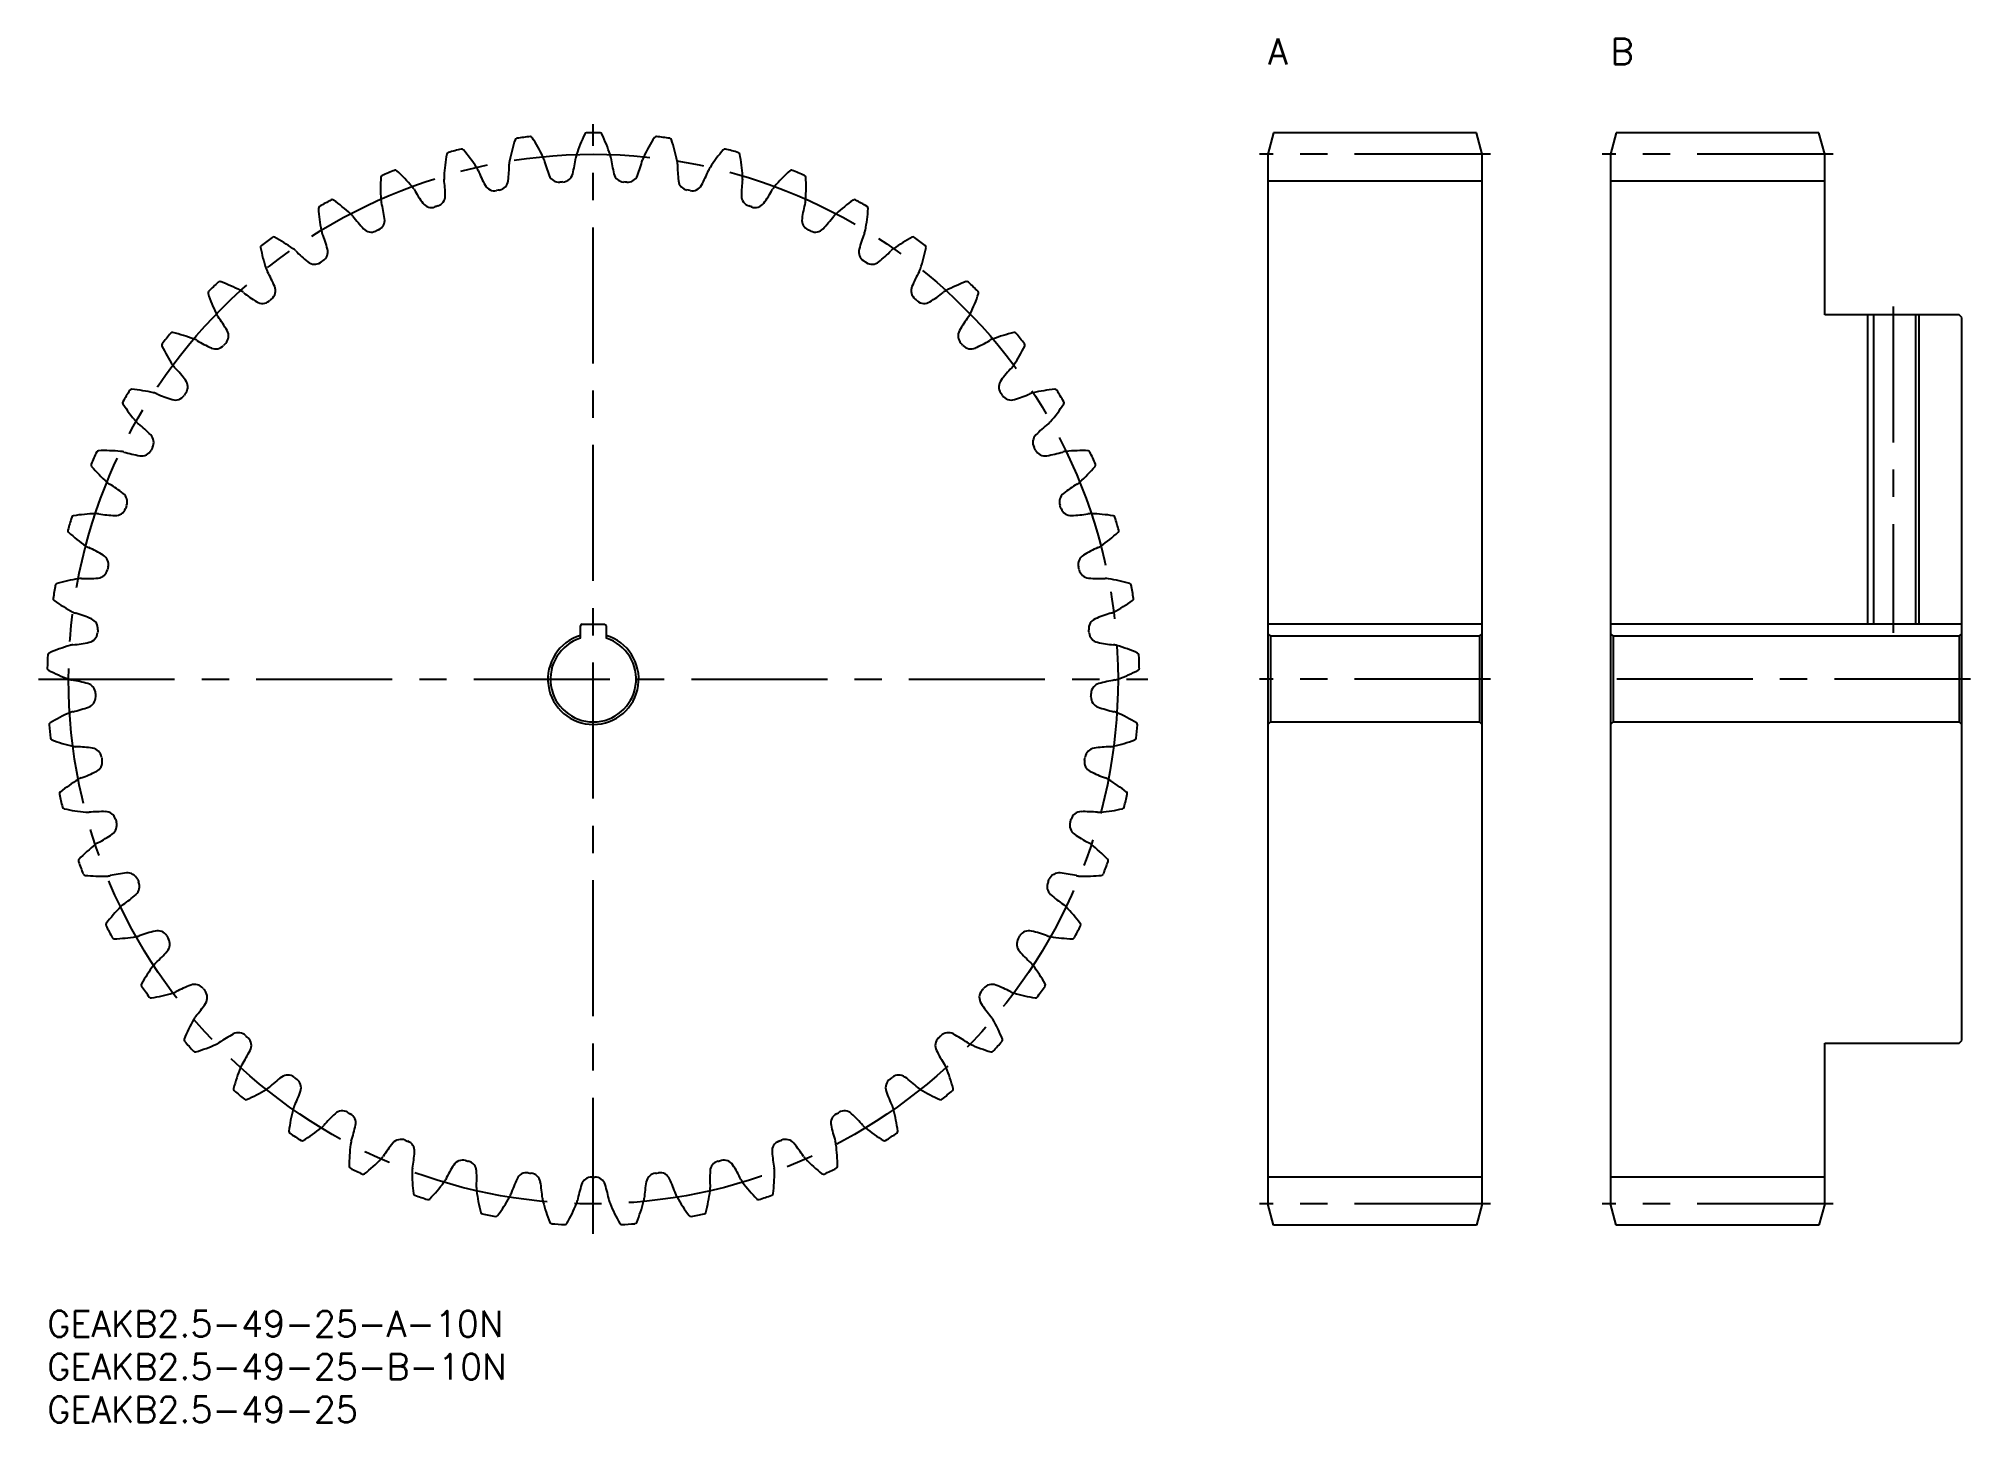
# Model space of a CAD drawing. Extents: x -1 to 224, y -13 to 148.
import ezdxf

# ---------------------------------------------------------------- set-up
doc = ezdxf.new("R2010")
doc.units = 0
doc.header["$LTSCALE"] = 0.5
doc.linetypes.add('CENTER', pattern=[50.8, 31.75, -6.35, 6.35, -6.35])
for name, color, linetype in [('MSM_CENTER', 1, 'CENTER'), ('MSM_CONTINUOUS', 7, 'CONTINUOUS'), ('MSM_NARROW', 5, 'CONTINUOUS'), ('MSM_PART_NUMBER', 7, 'CONTINUOUS')]:
    doc.layers.add(name, color=color, linetype=linetype)
doc.styles.get("Standard").update_dxf_attribs({"font": 'txt.shx', "height": 1, "bigfont": 'bigfont.shx'})

# ---------------------------------------------------------------- blocks, each defined once
blk = doc.blocks.new('*U2')
at = {"layer": 'MSM_PART_NUMBER'}
blk.add_text('GEAKB2.5-49-25-A-10N', height=3, dxfattribs=at).set_placement((0, -3))
blk = doc.blocks.new('*U3')
at = {"layer": 'MSM_PART_NUMBER'}
blk.add_text('GEAKB2.5-49-25-B-10N', height=3, dxfattribs=at).set_placement((0, -8))
blk = doc.blocks.new('*U4')
at = {"layer": 'MSM_PART_NUMBER'}
blk.add_text('GEAKB2.5-49-25', height=3, dxfattribs=at).set_placement((0, -13))
blk = doc.blocks.new('*U5')
at = {"layer": 'MSM_PART_NUMBER'}
blk.add_text('A', height=3, dxfattribs=at).set_placement((142.5, 145.5))
blk = doc.blocks.new('*U6')
at = {"layer": 'MSM_PART_NUMBER'}
blk.add_text('B', height=3, dxfattribs=at).set_placement((182.5, 145.5))

msp = doc.modelspace()

# ---------------------------------------------------------------- linework, layer by layer
at = {"layer": 'MSM_CENTER'}
for p, q in [((63.75, 9), (63.75, 138.5)), ((168.5, 135), (141.5, 135)), ((208.5, 135), (181.5, 135)), ((215.5, 117.25), (215.5, 79.15)), ((-1, 73.75), (128.5, 73.75)), ((168.5, 73.75), (141.5, 73.75)), ((224.5, 73.75), (181.5, 73.75)), ((168.5, 12.5), (141.5, 12.5)), ((208.5, 12.5), (181.5, 12.5))]:
    msp.add_line(p, q, dxfattribs=at)
msp.add_circle((63.75, 73.75), 61.25, dxfattribs=at)
at = {"layer": 'MSM_CONTINUOUS'}
for p, q in [((143.17, 137.5), (142.5, 135)), ((166.83, 137.5), (143.17, 137.5)), ((167.5, 135), (166.83, 137.5)), ((183.17, 137.5), (182.5, 135)), ((206.83, 137.5), (183.17, 137.5)), ((207.5, 135), (206.83, 137.5)), ((142.5, 135), (142.5, 12.5)), ((167.5, 12.5), (167.5, 135)), ((182.5, 135), (182.5, 12.5)), ((207.5, 116.25), (207.5, 135)), ((167.5, 131.88), (142.5, 131.88)), ((207.5, 131.88), (182.5, 131.88)), ((223.2, 116.25), (207.5, 116.25)), ((213.19, 116.25), (213.19, 80.15)), ((218.11, 116.25), (218.11, 80.15)), ((223.5, 115.95), (223.2, 116.25)), ((223.5, 31.55), (223.5, 115.95)), ((62.25, 78.52), (62.25, 79.95)), ((62.45, 80.15), (65.05, 80.15)), ((65.25, 79.95), (65.25, 78.52)), ((167.5, 80.15), (142.5, 80.15)), ((142.5, 79.05), (142.8, 78.75)), ((167.2, 78.75), (167.5, 79.05)), ((223.5, 80.15), (182.5, 80.15)), ((182.5, 79.05), (182.8, 78.75)), ((223.2, 78.75), (223.5, 79.05)), ((142.8, 78.75), (142.8, 68.75)), ((167.2, 78.75), (142.8, 78.75)), ((167.2, 78.75), (167.2, 68.75)), ((182.8, 78.75), (182.8, 68.75)), ((223.2, 78.75), (182.8, 78.75)), ((223.2, 78.75), (223.2, 68.75)), ((142.8, 68.75), (142.5, 68.45)), ((142.8, 68.75), (167.2, 68.75)), ((167.5, 68.45), (167.2, 68.75)), ((182.8, 68.75), (182.5, 68.45)), ((182.8, 68.75), (223.2, 68.75)), ((223.5, 68.45), (223.2, 68.75)), ((207.5, 12.5), (207.5, 31.25)), ((207.5, 31.25), (223.2, 31.25)), ((223.2, 31.25), (223.5, 31.55)), ((167.5, 15.62), (142.5, 15.62)), ((207.5, 15.62), (182.5, 15.62)), ((143.17, 10), (142.5, 12.5)), ((167.5, 12.5), (166.83, 10)), ((183.17, 10), (182.5, 12.5)), ((207.5, 12.5), (206.83, 10)), ((166.83, 10), (143.17, 10)), ((206.83, 10), (183.17, 10))]:
    msp.add_line(p, q, dxfattribs=at)
for centre, radius, start, end in [((63.75, 73.75), 63.75, 103.9919, 105.3958), ((48.4, 135.37), 0.25, 40.3782, 103.9919), ((33.66, 122.83), 19.6, 32.8571, 40.3782), ((73.23, 130.54), 19.6, 161.6626, 169.1837), ((54.86, 136.62), 0.25, 98.0489, 161.6626), ((63.75, 73.75), 63.75, 96.645, 98.0489), ((56.4, 136.82), 0.25, 33.0313, 96.645), ((40.18, 126.28), 19.6, 25.5102, 33.0313), ((80.41, 128.86), 19.6, 154.3157, 161.8367), ((62.97, 137.25), 0.25, 90.7019, 154.3157), ((63.75, 73.75), 63.75, 89.2981, 90.7019), ((64.53, 137.25), 0.25, 25.6843, 89.2981), ((47.09, 128.86), 19.6, 18.1633, 25.6843), ((87.32, 126.28), 19.6, 146.9687, 154.4898), ((71.1, 136.82), 0.25, 83.355, 146.9688), ((63.75, 73.75), 63.75, 81.9511, 83.355), ((72.64, 136.62), 0.25, 18.3374, 81.9512), ((54.27, 130.54), 19.6, 10.8163, 18.3374), ((93.84, 122.83), 19.6, 139.6218, 147.1429), ((79.1, 135.37), 0.25, 76.0081, 139.6219), ((63.75, 73.75), 63.75, 74.6042, 76.0081), ((63.75, 73.75), 63.75, 111.3389, 112.7428), ((40.64, 132.9), 0.25, 47.7251, 111.3389), ((27.63, 118.58), 19.6, 40.2041, 47.7251), ((65.89, 131.28), 19.6, 169.0096, 176.5306), ((46.89, 134.97), 0.25, 105.3958, 169.0096), ((48.39, 132.34), 2.07, 22.1345, 32.8571), ((65.42, 139.28), 16.33, 202.1686, 208.9029), ((37.6, 133.87), 16.33, 353.1379, 359.8722), ((56, 133.83), 2.07, 169.1837, 179.9063), ((56, 133.83), 2.07, 14.7876, 25.5102), ((73.79, 138.53), 16.33, 194.8217, 201.556), ((45.51, 136.72), 16.33, 345.791, 352.5253), ((63.75, 134.32), 2.07, 161.8367, 172.5593), ((63.75, 134.32), 2.07, 7.4407, 18.1633), ((81.99, 136.72), 16.33, 187.4747, 194.209), ((53.71, 138.53), 16.33, 338.444, 345.1783), ((71.5, 133.83), 2.07, 154.4898, 165.2124), ((71.5, 133.83), 2.07, 0.0937, 10.8163), ((89.9, 133.87), 16.33, 180.1278, 186.8621), ((62.08, 139.28), 16.33, 331.0971, 337.8314), ((79.11, 132.34), 2.07, 147.1428, 157.8654), ((80.61, 134.97), 0.25, 10.9904, 74.6043), ((61.61, 131.28), 19.6, 3.4694, 10.9904), ((99.87, 118.58), 19.6, 132.2749, 139.7959), ((86.86, 132.9), 0.25, 68.6611, 132.2749), ((63.75, 73.75), 63.75, 67.2572, 68.6611), ((58.51, 131.08), 19.6, 176.3565, 183.8776), ((39.2, 132.31), 0.25, 112.7428, 176.3565), ((41.02, 129.9), 2.07, 29.4815, 40.2041), ((57.03, 138.96), 16.33, 209.5155, 216.2498), ((48.39, 132.34), 2.07, 176.5306, 187.2532), ((30.13, 130.03), 16.33, 0.4849, 7.2191), ((52.22, 131.99), 1.25, 208.9029, 281.1972), ((63.75, 73.75), 58.12, 100.8437, 101.1972), ((52.58, 132.06), 1.25, 280.8437, 353.1379), ((59.76, 132.99), 1.25, 201.556, 273.8502), ((63.75, 73.75), 58.13, 93.4967, 93.8502), ((60.13, 133.01), 1.25, 273.4967, 345.791), ((67.37, 133.01), 1.25, 194.209, 266.5033), ((63.75, 73.75), 58.13, 86.1498, 86.5033), ((67.74, 132.99), 1.25, 266.1498, 338.4441), ((74.92, 132.06), 1.25, 186.8621, 259.1563), ((63.75, 73.75), 58.13, 78.8028, 79.1563), ((75.28, 131.99), 1.25, 258.8028, 331.0971), ((97.37, 130.03), 16.33, 172.7809, 179.5151), ((79.11, 132.34), 2.07, 352.7468, 3.4694), ((70.47, 138.96), 16.33, 323.7502, 330.4845), ((86.48, 129.9), 2.07, 139.7959, 150.5185), ((88.3, 132.31), 0.25, 3.6435, 67.2573), ((68.99, 131.08), 19.6, 356.1224, 3.6435), ((31.91, 128.69), 0.25, 120.0897, 183.7035), ((51.22, 129.94), 19.6, 183.7034, 191.2245), ((63.75, 73.75), 63.75, 118.6858, 120.0897), ((33.27, 129.46), 0.25, 55.0721, 118.6858), ((22.19, 113.59), 19.6, 47.551, 55.0721), ((41.02, 129.9), 2.07, 183.8776, 194.6001), ((23.21, 125.27), 16.33, 7.8318, 14.5661), ((44.87, 130.04), 1.25, 216.2498, 288.5441), ((63.75, 73.75), 58.13, 108.1906, 108.5441), ((45.21, 130.16), 1.25, 288.1906, 0.4849), ((82.29, 130.16), 1.25, 179.5151, 251.8094), ((63.75, 73.75), 58.13, 71.4559, 71.8094), ((82.63, 130.04), 1.25, 251.4559, 323.7502), ((104.29, 125.27), 16.33, 165.4339, 172.1682), ((86.48, 129.9), 2.07, 345.3999, 356.1225), ((105.31, 113.59), 19.6, 124.9279, 132.449), ((94.23, 129.46), 0.25, 61.3142, 124.928), ((63.75, 73.75), 63.75, 59.9103, 61.3142), ((76.28, 129.94), 19.6, 348.7755, 356.2966), ((95.59, 128.69), 0.25, 356.2966, 59.9104), ((34.03, 126.53), 2.07, 36.8284, 47.551), ((48.75, 137.57), 16.33, 216.8625, 223.5968), ((37.82, 127.17), 1.25, 223.5968, 295.891), ((38.15, 127.32), 1.25, 295.5375, 7.8318), ((89.35, 127.32), 1.25, 172.1682, 244.4625), ((89.68, 127.17), 1.25, 244.109, 316.4032), ((78.75, 137.57), 16.33, 316.4032, 323.1375), ((93.47, 126.53), 2.07, 132.449, 143.1716), ((25.15, 124.17), 0.25, 127.4366, 191.0504), ((44.14, 127.88), 19.6, 191.0504, 198.5714), ((63.75, 73.75), 63.75, 126.0328, 127.4366), ((26.4, 125.1), 0.25, 62.419, 126.0327), ((17.44, 107.95), 19.6, 54.898, 62.419), ((34.03, 126.53), 2.07, 191.2245, 201.9471), ((16.96, 119.66), 16.33, 15.1787, 21.913), ((63.75, 73.75), 58.13, 115.5375, 115.891), ((63.75, 73.75), 58.12, 64.109, 64.4625), ((110.54, 119.66), 16.33, 158.087, 164.8213), ((93.47, 126.53), 2.07, 338.0529, 348.7755), ((110.06, 107.95), 19.6, 117.581, 125.102), ((101.1, 125.1), 0.25, 53.9672, 117.581), ((63.75, 73.75), 63.75, 52.5634, 53.9672), ((83.36, 127.88), 19.6, 341.4286, 348.9496), ((102.35, 124.17), 0.25, 348.9496, 52.5634), ((27.52, 122.3), 2.07, 44.1754, 54.898), ((40.71, 135.12), 16.33, 224.2094, 230.9437), ((31.21, 123.41), 1.25, 230.9437, 303.238), ((63.75, 73.75), 58.13, 122.8845, 123.238), ((31.51, 123.61), 1.25, 302.8845, 15.1787), ((95.99, 123.61), 1.25, 164.8212, 237.1155), ((63.75, 73.75), 58.13, 56.762, 57.1155), ((96.29, 123.41), 1.25, 236.762, 309.0563), ((86.79, 135.12), 16.33, 309.0563, 315.7906), ((99.98, 122.3), 2.07, 125.102, 135.8246), ((63.75, 73.75), 63.75, 133.3797, 134.7836), ((20.14, 119.9), 0.25, 69.7659, 133.3797), ((13.44, 101.75), 19.6, 62.2449, 69.7659), ((27.52, 122.3), 2.07, 198.5714, 209.294), ((11.47, 113.3), 16.33, 22.5257, 29.26), ((25.4, 119.08), 1.25, 310.2314, 22.5257), ((102.1, 119.08), 1.25, 157.4743, 229.7686), ((116.03, 113.3), 16.33, 150.74, 157.4743), ((99.98, 122.3), 2.07, 330.706, 341.4286), ((114.06, 101.75), 19.6, 110.2341, 117.7551), ((107.36, 119.9), 0.25, 46.6203, 110.2341), ((63.75, 73.75), 63.75, 45.2164, 46.6203), ((19.02, 118.82), 0.25, 134.7836, 198.3973), ((37.38, 124.93), 19.6, 198.3973, 205.9184), ((21.61, 117.26), 2.07, 51.5223, 62.2449), ((33.05, 131.67), 16.33, 231.5564, 238.2907), ((25.12, 118.84), 1.25, 238.2906, 310.5849), ((63.75, 73.75), 58.13, 130.2314, 130.5849), ((63.75, 73.75), 58.13, 49.4151, 49.7686), ((102.38, 118.84), 1.25, 229.4151, 301.7094), ((94.45, 131.67), 16.33, 301.7093, 308.4436), ((105.89, 117.26), 2.07, 117.7551, 128.4777), ((90.12, 124.93), 19.6, 334.0816, 341.6027), ((108.48, 118.82), 0.25, 341.6027, 45.2165), ((21.61, 117.26), 2.07, 205.9184, 216.641), ((6.84, 106.29), 16.33, 29.8726, 36.6069), ((120.66, 106.29), 16.33, 143.3931, 150.1274), ((105.89, 117.26), 2.07, 323.359, 334.0816), ((13.62, 112.73), 0.25, 142.1305, 205.7443), ((63.75, 73.75), 63.75, 140.7266, 142.1305), ((14.59, 113.95), 0.25, 77.1129, 140.7266), ((10.28, 95.08), 19.6, 69.5918, 77.1129), ((16.39, 111.52), 2.07, 58.8692, 69.5918), ((25.9, 127.27), 16.33, 238.9033, 245.6376), ((63.75, 73.75), 58.13, 137.5784, 137.9319), ((19.92, 113.8), 1.25, 317.5784, 29.8726), ((107.58, 113.8), 1.25, 150.1274, 222.4216), ((63.75, 73.75), 58.13, 42.0681, 42.4216), ((101.6, 127.27), 16.33, 294.3624, 301.0967), ((111.11, 111.52), 2.07, 110.4081, 121.1308), ((117.22, 95.08), 19.6, 102.8871, 110.4082), ((112.91, 113.95), 0.25, 39.2734, 102.8872), ((63.75, 73.75), 63.75, 37.8695, 39.2734), ((113.88, 112.73), 0.25, 334.2557, 37.8696), ((31.05, 121.14), 19.6, 205.7443, 213.2653), ((19.67, 113.53), 1.25, 245.6376, 317.9319), ((107.83, 113.53), 1.25, 222.0681, 294.3624), ((96.45, 121.14), 19.6, 326.7347, 334.2557), ((16.39, 111.52), 2.07, 213.2653, 223.9879), ((3.15, 98.75), 16.33, 37.2195, 43.9538), ((15.16, 107.87), 1.25, 324.9253, 37.2195), ((112.34, 107.87), 1.25, 142.7804, 215.0747), ((124.35, 98.75), 16.33, 136.0462, 142.7805), ((111.11, 111.52), 2.07, 316.0121, 326.7347), ((9.05, 106), 0.25, 149.4774, 213.0912), ((63.75, 73.75), 63.75, 148.0736, 149.4774), ((9.86, 107.33), 0.25, 84.4598, 148.0736), ((7.99, 88.07), 19.6, 76.9388, 84.4598), ((11.95, 105.15), 2.07, 66.2162, 76.9388), ((19.36, 121.99), 16.33, 246.2502, 252.9845), ((14.95, 107.57), 1.25, 252.9845, 325.2788), ((63.75, 73.75), 58.13, 144.9253, 145.2788), ((63.75, 73.75), 58.13, 34.7212, 35.0747), ((112.55, 107.57), 1.25, 214.7212, 287.0155), ((108.14, 121.99), 16.33, 287.0155, 293.7498), ((115.55, 105.15), 2.07, 103.0612, 113.7838), ((119.51, 88.07), 19.6, 95.5402, 103.0612), ((117.64, 107.33), 0.25, 31.9264, 95.5402), ((63.75, 73.75), 63.75, 30.5226, 31.9264), ((118.45, 106), 0.25, 326.9088, 30.5226), ((25.26, 116.56), 19.6, 213.0912, 220.6122), ((11.95, 105.15), 2.07, 220.6122, 231.3348), ((115.55, 105.15), 2.07, 308.6652, 319.3878), ((102.24, 116.56), 19.6, 319.3878, 326.9088), ((0.45, 90.79), 16.33, 44.5665, 51.3008), ((11.19, 101.38), 1.25, 332.2722, 44.5665), ((116.31, 101.38), 1.25, 135.4335, 207.7278), ((127.05, 90.79), 16.33, 128.6992, 135.4335), ((63.75, 73.75), 63.75, 155.4205, 156.8244), ((6, 100.16), 0.25, 91.8068, 155.4205), ((6.61, 80.82), 19.6, 84.2857, 91.8068), ((8.36, 98.27), 2.07, 73.5631, 84.2857), ((13.56, 115.92), 16.33, 253.5972, 260.3315), ((11.02, 101.05), 1.25, 260.3315, 332.6257), ((63.75, 73.75), 58.12, 152.2722, 152.6257), ((63.75, 73.75), 58.13, 27.3743, 27.7278), ((116.48, 101.05), 1.25, 207.3743, 279.6685), ((113.94, 115.92), 16.33, 279.6685, 286.4028), ((119.14, 98.27), 2.07, 95.7143, 106.4369), ((120.89, 80.82), 19.6, 88.1932, 95.7143), ((121.5, 100.16), 0.25, 24.5795, 88.1933), ((63.75, 73.75), 63.75, 23.1756, 24.5795), ((5.37, 98.74), 0.25, 156.8244, 220.4382), ((20.1, 111.29), 19.6, 220.4381, 227.9592), ((107.4, 111.29), 19.6, 312.0408, 319.5619), ((122.13, 98.74), 0.25, 319.5619, 23.1757), ((8.36, 98.27), 2.07, 227.9592, 238.6818), ((-1.21, 82.56), 16.33, 51.9134, 58.6477), ((8.09, 94.43), 1.25, 339.6192, 51.9134), ((119.41, 94.43), 1.25, 128.0866, 200.3808), ((128.71, 82.56), 16.33, 121.3523, 128.0866), ((119.14, 98.27), 2.07, 301.3182, 312.0408), ((63.75, 73.75), 63.75, 162.7675, 164.1713), ((3.1, 92.56), 0.25, 99.1537, 162.7674), ((6.18, 73.46), 19.6, 91.6327, 99.1537), ((5.68, 90.99), 2.07, 80.9101, 91.6327), ((8.58, 109.16), 16.33, 260.9441, 267.6784), ((7.97, 94.08), 1.25, 267.6784, 339.9727), ((63.75, 73.75), 58.12, 159.6192, 159.9727), ((63.75, 73.75), 58.12, 20.0273, 20.3808), ((119.53, 94.08), 1.25, 200.0273, 272.3216), ((118.92, 109.16), 16.33, 272.3216, 279.0559), ((121.82, 90.99), 2.07, 88.3673, 99.0899), ((121.32, 73.46), 19.6, 80.8463, 88.3673), ((124.4, 92.56), 0.25, 17.2325, 80.8463), ((63.75, 73.75), 63.75, 15.8287, 17.2325), ((2.66, 91.07), 0.25, 164.1713, 227.7851), ((15.66, 105.4), 19.6, 227.7851, 235.3061), ((111.84, 105.4), 19.6, 304.6939, 312.2149), ((124.84, 91.07), 0.25, 312.2149, 15.8287), ((5.68, 90.99), 2.07, 235.3061, 246.0287), ((-1.8, 74.18), 16.33, 59.2604, 65.9947), ((5.9, 87.14), 1.25, 346.9661, 59.2604), ((121.6, 87.14), 1.25, 120.7396, 193.0339), ((129.3, 74.18), 16.33, 114.0053, 120.7396), ((121.82, 90.99), 2.07, 293.9713, 304.6939), ((5.82, 86.78), 1.25, 275.0253, 347.3196), ((63.75, 73.75), 58.13, 166.9661, 167.3196), ((63.75, 73.75), 58.13, 12.6804, 13.0339), ((121.68, 86.78), 1.25, 192.6804, 264.9747), ((63.75, 73.75), 63.75, 170.1144, 171.5183), ((1.19, 84.65), 0.25, 106.5006, 170.1144), ((6.69, 66.1), 19.6, 98.9796, 106.5006), ((3.95, 83.42), 2.07, 88.257, 98.9796), ((4.5, 101.81), 16.33, 268.2911, 275.0253), ((123, 101.81), 16.33, 264.9747, 271.7089), ((123.55, 83.42), 2.07, 81.0204, 91.743), ((120.81, 66.1), 19.6, 73.4994, 81.0204), ((126.31, 84.65), 0.25, 9.8856, 73.4994), ((63.75, 73.75), 63.75, 8.4817, 9.8856), ((0.94, 83.12), 0.25, 171.5183, 235.132), ((12.01, 98.99), 19.6, 235.132, 242.6531), ((3.95, 83.42), 2.07, 242.6531, 253.3757), ((-1.32, 65.79), 16.33, 66.6073, 73.3416), ((128.82, 65.79), 16.33, 106.6584, 113.3927), ((123.55, 83.42), 2.07, 286.6243, 297.3469), ((115.49, 98.99), 19.6, 297.3469, 304.868), ((126.56, 83.12), 0.25, 304.868, 8.4818), ((4.63, 79.27), 1.25, 282.3723, 354.6665), ((4.67, 79.63), 1.25, 354.313, 66.6073), ((63.75, 73.75), 58.12, 174.313, 174.6665), ((62.45, 79.95), 0.2, 90, 180), ((65.05, 79.95), 0.2, 0, 90), ((122.83, 79.63), 1.25, 113.3927, 185.687), ((63.75, 73.75), 58.13, 5.3335, 5.687), ((122.87, 79.27), 1.25, 185.3335, 257.6277), ((0.31, 76.56), 0.25, 113.8476, 177.4613), ((8.14, 58.86), 19.6, 106.3265, 113.8476), ((3.21, 75.69), 2.07, 95.6039, 106.3265), ((1.4, 94), 16.33, 275.638, 282.3723), ((63.75, 73.75), 5.3, 106.4405, 73.5595), ((63.75, 73.75), 5, 107.4576, 72.5424), ((126.1, 94), 16.33, 257.6277, 264.362), ((124.29, 75.69), 2.07, 73.6735, 84.3961), ((119.36, 58.86), 19.6, 66.1524, 73.6735), ((127.19, 76.56), 0.25, 2.5387, 66.1525), ((63.75, 73.75), 63.75, 177.4613, 178.8652), ((0.26, 75.01), 0.25, 178.8652, 242.479), ((9.2, 92.17), 19.6, 242.479, 250), ((118.3, 92.17), 19.6, 290, 297.521), ((127.24, 75.01), 0.25, 297.521, 1.1349), ((63.75, 73.75), 63.75, 1.1348, 2.5387), ((3.21, 75.69), 2.07, 250, 260.7226), ((0.23, 57.53), 16.33, 73.9542, 80.6885), ((4.4, 72.03), 1.25, 1.66, 73.9542), ((123.1, 72.03), 1.25, 106.0457, 178.34), ((127.27, 57.53), 16.33, 99.3115, 106.0458), ((124.29, 75.69), 2.07, 279.2774, 290), ((3.46, 67.93), 2.07, 102.9509, 113.6735), ((-0.68, 85.86), 16.33, 282.9849, 289.7192), ((4.41, 71.66), 1.25, 289.7192, 2.0135), ((63.75, 73.75), 58.13, 181.66, 182.0135), ((63.75, 73.75), 58.13, 357.9865, 358.34), ((123.09, 71.66), 1.25, 177.9865, 250.2808), ((128.18, 85.86), 16.33, 250.2808, 257.0151), ((124.04, 67.93), 2.07, 66.3265, 77.0491), ((0.47, 68.43), 0.25, 121.1945, 184.8082), ((63.75, 73.75), 63.75, 184.8083, 186.2121), ((10.5, 51.88), 19.6, 113.6735, 121.1945), ((117, 51.88), 19.6, 58.8055, 66.3265), ((63.75, 73.75), 63.75, 353.7879, 355.1917), ((127.03, 68.43), 0.25, 355.1917, 58.8055), ((0.62, 66.88), 0.25, 186.2121, 249.8259), ((7.3, 85.04), 19.6, 249.8259, 257.3469), ((3.46, 67.93), 2.07, 257.3469, 268.0695), ((2.83, 49.54), 16.33, 81.3012, 88.0355), ((5.11, 64.45), 1.25, 9.0069, 81.3012), ((122.39, 64.45), 1.25, 98.6988, 170.9931), ((124.67, 49.54), 16.33, 91.9645, 98.6988), ((124.04, 67.93), 2.07, 271.9305, 282.6531), ((120.2, 85.04), 19.6, 282.6531, 290.1741), ((126.88, 66.88), 0.25, 290.1741, 353.7879), ((5.17, 64.09), 1.25, 297.0662, 9.3604), ((63.75, 73.75), 58.13, 189.0069, 189.3604), ((122.33, 64.09), 1.25, 170.6396, 242.9338), ((63.75, 73.75), 58.13, 350.6396, 350.9931), ((13.73, 45.24), 19.6, 121.0204, 128.5415), ((4.69, 60.27), 2.07, 110.2978, 121.0204), ((-1.7, 77.52), 16.33, 290.3319, 297.0662), ((129.2, 77.52), 16.33, 242.9338, 249.6681), ((122.81, 60.27), 2.07, 58.9796, 69.7022), ((113.77, 45.24), 19.6, 51.4585, 58.9796), ((1.67, 60.38), 0.25, 128.5415, 192.1552), ((63.75, 73.75), 63.75, 192.1552, 193.5591), ((2.02, 58.86), 0.25, 193.5591, 257.1729), ((125.48, 58.86), 0.25, 282.8272, 346.441), ((63.75, 73.75), 63.75, 346.4409, 347.8448), ((125.83, 60.38), 0.25, 347.8448, 51.4586), ((6.32, 77.73), 19.6, 257.1728, 264.6939), ((4.69, 60.27), 2.07, 264.6939, 275.4165), ((6.42, 41.95), 16.33, 88.6481, 95.3824), ((6.78, 57.03), 1.25, 16.3539, 88.6481), ((6.88, 56.68), 1.25, 304.4131, 16.7074), ((63.75, 73.75), 58.12, 196.3539, 196.7074), ((120.62, 56.68), 1.25, 163.2926, 235.5869), ((63.75, 73.75), 58.13, 343.2926, 343.6461), ((120.72, 57.03), 1.25, 91.3519, 163.6461), ((121.08, 41.95), 16.33, 84.6176, 91.3519), ((122.81, 60.27), 2.07, 264.5835, 275.3061), ((121.18, 77.73), 19.6, 275.3061, 282.8272), ((17.79, 39.08), 19.6, 128.3673, 135.8884), ((6.9, 52.83), 2.07, 117.6448, 128.3674), ((-1.64, 69.12), 16.33, 297.6788, 304.4131), ((129.14, 69.12), 16.33, 235.5869, 242.3212), ((120.6, 52.83), 2.07, 51.6326, 62.3552), ((109.71, 39.08), 19.6, 44.1116, 51.6327), ((3.89, 52.55), 0.25, 135.8884, 199.5021), ((63.75, 73.75), 63.75, 199.5021, 200.906), ((63.75, 73.75), 63.75, 339.094, 340.4979), ((123.61, 52.55), 0.25, 340.4979, 44.1116), ((4.43, 51.09), 0.25, 200.906, 264.5198), ((6.28, 70.35), 19.6, 264.5198, 272.0408), ((6.9, 52.83), 2.07, 272.0408, 282.7634), ((10.96, 34.88), 16.33, 95.9951, 102.7294), ((9.38, 49.88), 1.25, 23.7008, 95.9951), ((9.53, 49.55), 1.25, 311.76, 24.0543), ((63.75, 73.75), 58.12, 203.7008, 204.0543), ((117.97, 49.55), 1.25, 155.9457, 228.24), ((63.75, 73.75), 58.13, 335.9457, 336.2992), ((118.12, 49.88), 1.25, 84.0049, 156.2992), ((116.54, 34.88), 16.33, 77.2706, 84.0049), ((120.6, 52.83), 2.07, 257.2366, 267.9592), ((121.22, 70.35), 19.6, 267.9592, 275.4802), ((123.07, 51.09), 0.25, 275.4802, 339.094), ((10.04, 45.73), 2.07, 124.9917, 135.7143), ((-0.51, 60.8), 16.33, 305.0258, 311.76), ((128.01, 60.8), 16.33, 228.24, 234.9742), ((117.46, 45.73), 2.07, 44.2857, 55.0083), ((7.1, 45.07), 0.25, 143.2353, 206.8491), ((22.6, 33.49), 19.6, 135.7143, 143.2353), ((104.9, 33.49), 19.6, 36.7647, 44.2857), ((120.4, 45.07), 0.25, 333.1509, 36.7647), ((63.75, 73.75), 63.75, 206.8491, 208.253), ((7.81, 43.69), 0.25, 208.253, 271.8667), ((7.18, 63.03), 19.6, 271.8667, 279.3878), ((10.04, 45.73), 2.07, 279.3877, 290.1103), ((16.36, 28.45), 16.33, 103.342, 110.0763), ((12.88, 43.13), 1.25, 31.0477, 103.342), ((63.75, 73.75), 58.13, 211.0477, 211.4012), ((13.07, 42.81), 1.25, 319.107, 31.4012), ((114.43, 42.81), 1.25, 148.5988, 220.893), ((63.75, 73.75), 58.13, 328.5988, 328.9523), ((114.62, 43.13), 1.25, 76.658, 148.9523), ((111.14, 28.45), 16.33, 69.9237, 76.658), ((117.46, 45.73), 2.07, 249.8897, 260.6123), ((120.32, 63.03), 19.6, 260.6122, 268.1333), ((119.69, 43.69), 0.25, 268.1333, 331.7471), ((63.75, 73.75), 63.75, 331.747, 333.1509), ((14.07, 39.09), 2.07, 132.3386, 143.0612), ((1.67, 52.69), 16.33, 312.3727, 319.107), ((125.83, 52.69), 16.33, 220.893, 227.6273), ((113.43, 39.09), 2.07, 36.9388, 47.6614), ((28.08, 28.56), 19.6, 143.0612, 150.5823), ((99.42, 28.56), 19.6, 29.4177, 36.9388), ((11.23, 38.06), 0.25, 150.5823, 214.196), ((63.75, 73.75), 63.75, 214.196, 215.5999), ((12.12, 36.79), 0.25, 215.5999, 279.2137), ((9.02, 55.89), 19.6, 279.2136, 286.7347), ((14.07, 39.09), 2.07, 286.7347, 297.4573), ((22.54, 22.76), 16.33, 110.6889, 117.4232), ((17.21, 36.87), 1.25, 38.3947, 110.6889), ((63.75, 73.75), 58.12, 218.3947, 218.7482), ((17.44, 36.59), 1.25, 326.4539, 38.7482), ((110.06, 36.59), 1.25, 141.2518, 213.5461), ((63.75, 73.75), 58.13, 321.2518, 321.6053), ((110.29, 36.87), 1.25, 69.311, 141.6053), ((104.96, 22.76), 16.33, 62.5768, 69.3111), ((113.43, 39.09), 2.07, 242.5427, 253.2653), ((118.48, 55.89), 19.6, 253.2653, 260.7864), ((115.38, 36.79), 0.25, 260.7864, 324.4002), ((63.75, 73.75), 63.75, 324.4001, 325.804), ((116.27, 38.06), 0.25, 325.804, 29.4178), ((34.15, 24.37), 19.6, 150.4082, 157.9292), ((18.91, 33.03), 2.07, 139.6856, 150.4082), ((4.87, 44.92), 16.33, 319.7196, 326.4539), ((122.63, 44.92), 16.33, 213.5461, 220.2804), ((108.59, 33.03), 2.07, 29.5918, 40.3144), ((93.35, 24.37), 19.6, 22.0708, 29.5918), ((16.22, 31.64), 0.25, 157.9292, 221.5429), ((29.4, 17.91), 16.33, 118.0359, 124.7702), ((22.31, 31.23), 1.25, 45.7416, 118.0359), ((63.75, 73.75), 58.13, 225.7416, 226.0951), ((22.58, 30.97), 1.25, 333.8008, 46.0951), ((104.92, 30.97), 1.25, 133.9049, 206.1991), ((63.75, 73.75), 58.12, 313.9049, 314.2584), ((105.19, 31.23), 1.25, 61.9641, 134.2584), ((98.1, 17.91), 16.33, 55.2298, 61.9641), ((111.28, 31.64), 0.25, 318.457, 22.0708), ((63.75, 73.75), 63.75, 221.543, 222.9468), ((17.27, 30.49), 0.25, 222.9468, 286.5606), ((11.75, 49.03), 19.6, 286.5606, 294.0816), ((18.91, 33.03), 2.07, 294.0816, 304.8042), ((9.04, 37.63), 16.33, 327.0666, 333.8009), ((118.46, 37.63), 16.33, 206.1991, 212.9334), ((108.59, 33.03), 2.07, 235.1958, 245.9184), ((115.75, 49.03), 19.6, 245.9184, 253.4394), ((110.23, 30.49), 0.25, 253.4394, 317.0532), ((63.75, 73.75), 63.75, 317.0532, 318.457), ((40.71, 20.99), 19.6, 157.7551, 165.2762), ((24.48, 27.63), 2.07, 147.0325, 157.7551), ((36.82, 13.98), 16.33, 125.3828, 132.1171), ((28.09, 26.28), 1.25, 53.0886, 125.3828), ((63.75, 73.75), 58.13, 233.0886, 233.4421), ((28.38, 26.06), 1.25, 341.1478, 53.4421), ((99.12, 26.06), 1.25, 126.5579, 198.8522), ((63.75, 73.75), 58.13, 306.5579, 306.9114), ((99.41, 26.28), 1.25, 54.6172, 126.9114), ((90.68, 13.98), 16.33, 47.8829, 54.6172), ((103.02, 27.63), 2.07, 22.2449, 32.9675), ((86.79, 20.99), 19.6, 14.7239, 22.2449), ((22, 25.91), 0.25, 165.2762, 228.8899), ((63.75, 73.75), 63.75, 228.8899, 230.2938), ((15.34, 42.59), 19.6, 293.9075, 301.4286), ((24.48, 27.63), 2.07, 301.4286, 312.1512), ((14.11, 30.93), 16.33, 334.4135, 341.1478), ((113.39, 30.93), 16.33, 198.8522, 205.5865), ((103.02, 27.63), 2.07, 227.8488, 238.5714), ((112.16, 42.59), 19.6, 238.5714, 246.0925), ((63.75, 73.75), 63.75, 309.7062, 311.1101), ((105.5, 25.91), 0.25, 311.1101, 14.7239), ((23.18, 24.9), 0.25, 230.2938, 293.9076), ((47.65, 18.48), 19.6, 165.102, 172.6231), ((30.7, 22.98), 2.07, 154.3794, 165.102), ((44.69, 11.03), 16.33, 132.7298, 139.464), ((34.45, 22.11), 1.25, 60.4355, 132.7298), ((63.75, 73.75), 58.13, 240.4355, 240.789), ((34.77, 21.93), 1.25, 348.4947, 60.789), ((92.73, 21.93), 1.25, 119.211, 191.5053), ((63.75, 73.75), 58.13, 299.211, 299.5645), ((93.05, 22.11), 1.25, 47.2702, 119.5645), ((82.81, 11.03), 16.33, 40.536, 47.2702), ((96.8, 22.98), 2.07, 14.8979, 25.6206), ((79.85, 18.48), 19.6, 7.3769, 14.898), ((104.32, 24.9), 0.25, 246.0925, 309.7063), ((28.46, 20.96), 0.25, 172.6231, 236.2368), ((63.75, 73.75), 63.75, 236.2368, 237.6407), ((19.72, 36.65), 19.6, 301.2545, 308.7755), ((30.7, 22.98), 2.07, 308.7755, 319.4981), ((19.99, 24.93), 16.33, 341.7604, 348.4947), ((107.51, 24.93), 16.33, 191.5053, 198.2396), ((96.8, 22.98), 2.07, 220.5019, 231.2245), ((107.78, 36.65), 19.6, 231.2245, 238.7455), ((63.75, 73.75), 63.75, 302.3593, 303.7632), ((99.04, 20.96), 0.25, 303.7632, 7.377), ((29.76, 20.11), 0.25, 237.6407, 301.2545), ((54.85, 16.87), 19.6, 172.449, 179.97), ((37.47, 19.17), 2.07, 161.7264, 172.449), ((37.47, 19.17), 2.07, 316.1224, 326.845), ((52.87, 9.1), 16.33, 140.0767, 146.811), ((41.3, 18.78), 1.25, 67.7824, 140.0767), ((63.75, 73.75), 58.13, 247.7824, 248.1359), ((41.64, 18.65), 1.25, 355.8417, 68.1359), ((26.59, 19.74), 16.33, 349.1074, 355.8417), ((85.86, 18.65), 1.25, 111.8641, 184.1583), ((100.91, 19.74), 16.33, 184.1583, 190.8926), ((63.75, 73.75), 58.12, 291.8641, 292.2176), ((86.2, 18.78), 1.25, 39.9233, 112.2176), ((74.63, 9.1), 16.33, 33.189, 39.9233), ((90.03, 19.17), 2.07, 213.155, 223.8776), ((90.03, 19.17), 2.07, 7.551, 18.2736), ((72.65, 16.87), 19.6, 0.03, 7.551), ((97.74, 20.11), 0.25, 238.7455, 302.3592), ((35.5, 16.88), 0.25, 179.97, 243.5837), ((63.75, 73.75), 63.75, 243.5838, 244.9876), ((36.9, 16.21), 0.25, 244.9876, 308.6014), ((24.83, 31.33), 19.6, 308.6014, 316.1224), ((44.66, 16.26), 2.07, 169.0733, 179.7959), ((62.2, 16.2), 19.6, 179.7959, 187.317), ((61.22, 8.24), 16.33, 147.4236, 154.1579), ((48.51, 16.36), 1.25, 75.1294, 147.4236), ((63.75, 73.75), 58.13, 255.1294, 255.4829), ((48.87, 16.27), 1.25, 3.1886, 75.4828), ((33.81, 15.43), 16.33, 356.4543, 3.1886), ((55.98, 14.89), 1.25, 82.4763, 154.7706), ((63.75, 73.75), 58.13, 262.4763, 262.8298), ((56.34, 14.84), 1.25, 10.5355, 82.8298), ((71.16, 14.84), 1.25, 97.1702, 169.4644), ((63.75, 73.75), 58.13, 277.1702, 277.5237), ((71.52, 14.89), 1.25, 25.2294, 97.5237), ((93.69, 15.43), 16.33, 176.8114, 183.5457), ((78.63, 16.27), 1.25, 104.5171, 176.8114), ((63.75, 73.75), 58.13, 284.5171, 284.8706), ((78.99, 16.36), 1.25, 32.5764, 104.8706), ((66.28, 8.24), 16.33, 25.8421, 32.5764), ((65.3, 16.2), 19.6, 352.683, 0.2041), ((82.84, 16.26), 2.07, 0.2041, 10.9267), ((102.67, 31.33), 19.6, 223.8776, 231.3986), ((90.6, 16.21), 0.25, 231.3986, 295.0123), ((63.75, 73.75), 63.75, 295.0124, 296.4162), ((92, 16.88), 0.25, 296.4162, 0.03), ((43, 13.73), 0.25, 187.317, 250.9307), ((30.57, 26.7), 19.6, 315.9483, 323.4694), ((44.66, 16.26), 2.07, 323.4694, 334.192), ((52.17, 14.29), 2.07, 176.4203, 187.1429), ((69.57, 16.47), 19.6, 187.1429, 194.6639), ((52.17, 14.29), 2.07, 330.8163, 341.5389), ((69.62, 8.46), 16.33, 154.7706, 161.5049), ((41.51, 12.08), 16.33, 3.8013, 10.5356), ((77.92, 9.74), 16.33, 162.1175, 168.8518), ((63.57, 14.38), 1.25, 89.8233, 162.1175), ((63.75, 73.75), 58.12, 269.8233, 270.1767), ((63.93, 14.38), 1.25, 17.8825, 90.1767), ((49.58, 9.74), 16.33, 11.1482, 17.8825), ((85.99, 12.08), 16.33, 169.4644, 176.1987), ((57.88, 8.46), 16.33, 18.4951, 25.2294), ((75.33, 14.29), 2.07, 198.4611, 209.1837), ((57.93, 16.47), 19.6, 345.3361, 352.8571), ((75.33, 14.29), 2.07, 352.8571, 3.5797), ((82.84, 16.26), 2.07, 205.808, 216.5306), ((96.93, 26.7), 19.6, 216.5306, 224.0517), ((84.5, 13.73), 0.25, 289.0693, 352.6831), ((63.75, 73.75), 63.75, 250.9307, 252.3346), ((44.48, 13.24), 0.25, 252.3346, 315.9484), ((50.85, 11.57), 0.25, 194.6639, 258.2776), ((63.75, 73.75), 63.75, 258.2777, 259.6815), ((36.86, 22.84), 19.6, 323.2953, 330.8163), ((59.87, 13.3), 2.07, 183.7672, 194.4898), ((76.85, 17.69), 19.6, 194.4898, 202.0108), ((43.59, 19.82), 19.6, 330.6422, 338.1633), ((59.87, 13.3), 2.07, 338.1633, 348.8859), ((67.63, 13.3), 2.07, 191.1141, 201.8367), ((83.91, 19.82), 19.6, 201.8367, 209.3578), ((50.65, 17.69), 19.6, 337.9892, 345.5102), ((67.63, 13.3), 2.07, 345.5102, 356.2328), ((90.64, 22.84), 19.6, 209.1837, 216.7047), ((63.75, 73.75), 63.75, 280.3185, 281.7223), ((76.65, 11.57), 0.25, 281.7223, 345.3361), ((83.02, 13.24), 0.25, 224.0517, 287.6655), ((63.75, 73.75), 63.75, 287.6654, 289.0693), ((52.38, 11.28), 0.25, 259.6815, 323.2953), ((58.91, 10.44), 0.25, 202.0108, 265.6246), ((63.75, 73.75), 63.75, 265.6246, 267.0285), ((60.46, 10.34), 0.25, 267.0285, 330.6423), ((67.04, 10.34), 0.25, 209.3578, 272.9715), ((63.75, 73.75), 63.75, 272.9715, 274.3754), ((68.59, 10.44), 0.25, 274.3754, 337.9892), ((75.12, 11.28), 0.25, 216.7047, 280.3184)]:
    msp.add_arc(centre, radius, start, end, dxfattribs=at)
at = {"layer": 'MSM_NARROW'}
for p, q in [((212.5, 116.25), (212.5, 80.15)), ((218.5, 116.25), (218.5, 80.15))]:
    msp.add_line(p, q, dxfattribs=at)

# ---------------------------------------------------------------- block references
at = {"layer": 'MSM_CONTINUOUS'}
for name in ['*U5', '*U6', '*U2', '*U3', '*U4']:
    msp.add_blockref(name, (0, 0), dxfattribs=at)

doc.saveas('drawing.dxf')
